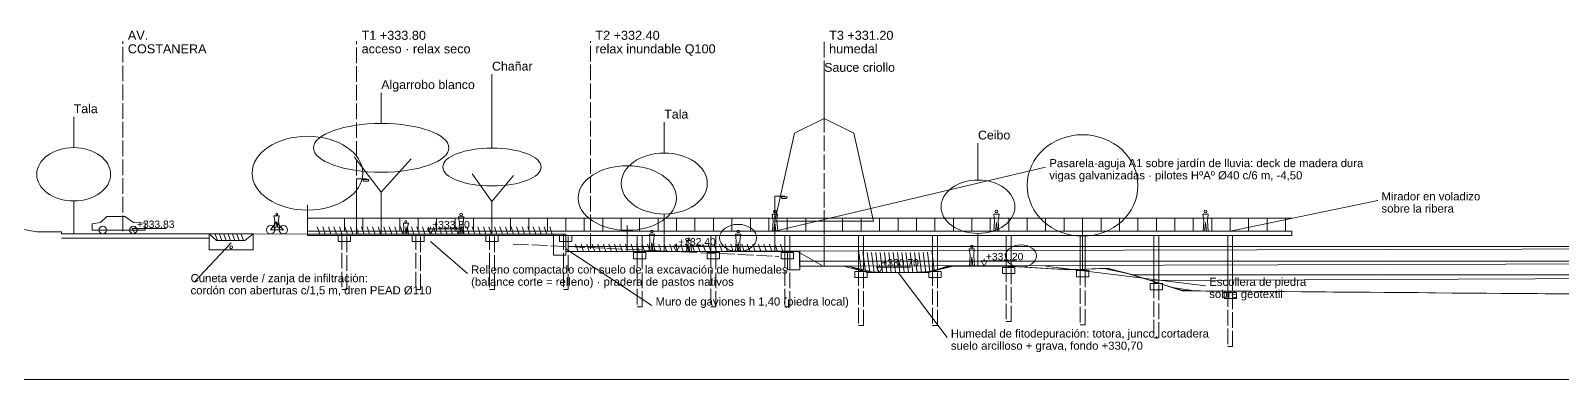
# Model space of a CAD drawing. Header units: metres. Extents: x -1097 to 1588, y -673 to 884.
# Drawn here: x 544.5 to 669, y -463 to -434.7 of the extents above; entities that cross this region are included whole.
import ezdxf

# ---------------------------------------------------------------- set-up
doc = ezdxf.new("R2010")
doc.units = ezdxf.units.M
doc.linetypes.add('DASHED', pattern=[1.524, 1.27, -0.254])
for name, color, linetype, lineweight, plot in [('CORTE-AGUA', 5, 'Continuous', 0, False), ('CORTE-ESTRUCTURA', 30, 'Continuous', 0, False), ('CORTE-TERRENO', 7, 'Continuous', 0, False), ('CORTE-TERRENO_EXIST', 9, 'Continuous', 0, False), ('CORTE-TEXTO', 7, 'Continuous', 0, False), ('CORTE-VEGETACION', 3, 'Continuous', 0, False), ('COTAS', 7, 'Continuous', 0, False), ('SUDS-CUNETA_VERDE', 3, 'Continuous', 0, False), ('SUDS-PASARELA', 30, 'Continuous', 0, False), ('TERRAZAS-GAVIONES', 8, 'Continuous', 0, False), ('VISTA-FIGURAS', 8, 'Continuous', 0, False), ('VISTA-FONDO', 9, 'Continuous', 0, False)]:
    doc.layers.add(name, color=color, linetype=linetype, lineweight=lineweight, plot=plot)
doc.styles.add('ARIAL', font='arial.ttf')

msp = doc.modelspace()

# ---------------------------------------------------------------- linework, layer by layer
at = {"layer": 'CORTE-AGUA'}
for points in [[(669.05, -456.05), (666.97, -456.03), (664.9, -456.01), (662.83, -456), (660.75, -455.98), (658.68, -455.97), (656.6, -455.95), (654.53, -455.93), (652.46, -455.92), (650.38, -455.9), (648.31, -455.88), (646.24, -455.87), (644.16, -455.85), (642.09, -455.83), (640.01, -455.82), (637.94, -455.75), (635.87, -455.07), (633.79, -454.42), (631.72, -454), (629.64, -454.07), (627.57, -454.01), (625.5, -453.89), (623.42, -453.8), (621.35, -453.8), (619.27, -453.8), (617.2, -454.3), (615.13, -454.3), (613.05, -454.3), (610.98, -453.8), (608.91, -453.8), (606.83, -452.6), (604.76, -452.6), (602.68, -452.6), (600.61, -452.6), (598.54, -452.6), (596.46, -452.6), (594.39, -452.6), (592.31, -452.6), (590.24, -452.6), (752, -452.2), (588.17, -452.2), (588.17, -452.2), (752, -452.24)], [(669.38, -456.05), (667.6, -456.04), (665.81, -456.02), (664.03, -456.01), (662.25, -455.99), (660.47, -455.98), (658.69, -455.97), (656.91, -455.95), (655.12, -455.94), (653.34, -455.92), (651.56, -455.91), (649.78, -455.89), (648, -455.88), (646.22, -455.87), (644.43, -455.85), (642.65, -455.84), (640.87, -455.82), (639.09, -455.81), (637.31, -455.54), (635.52, -454.96), (633.74, -454.41), (631.96, -454), (630.18, -454.05), (628.4, -454.06), (626.62, -453.96), (624.83, -453.85), (623.05, -453.8), (621.27, -453.8), (619.49, -453.8), (617.71, -454.23), (615.93, -454.3), (614.14, -454.3), (612.36, -454.25), (610.58, -453.8), (608.8, -453.8), (747.77, -453.4), (607.02, -453.4), (607.02, -453.4), (747.77, -453.42)], [(669.57, -456.05), (668.21, -456.04), (666.85, -456.03), (665.48, -456.02), (664.12, -456.01), (662.76, -456), (661.4, -455.99), (660.03, -455.98), (658.67, -455.97), (657.31, -455.95), (655.95, -455.94), (654.58, -455.93), (653.22, -455.92), (651.86, -455.91), (650.5, -455.9), (649.13, -455.89), (647.77, -455.88), (646.41, -455.87), (645.05, -455.86), (643.68, -455.84), (642.32, -455.83), (640.96, -455.82), (639.6, -455.81), (638.23, -455.8), (636.87, -455.4), (635.51, -454.96), (741.79, -454.5), (634.15, -454.5), (634.15, -454.5), (741.79, -454.52)], [(634.15, -454.5), (741.79, -454.5)]]:
    msp.add_lwpolyline(points, dxfattribs=at)
at = {"layer": 'CORTE-AGUA', "linetype": 'DASHED'}
for points in [[(588.17, -452.2), (752, -452.2)], [(607.02, -453.4), (747.77, -453.4)]]:
    msp.add_lwpolyline(points, dxfattribs=at)
at = {"layer": 'CORTE-ESTRUCTURA'}
msp.add_lwpolyline([(547, -451.51), (559, -451.51)], dxfattribs=at)
for points in [[(569.5, -451.3), (570.5, -451.3), (570.5, -451.8), (569.5, -451.8)], [(575.5, -451.3), (576.5, -451.3), (576.5, -451.8), (575.5, -451.8)], [(581.5, -451.3), (582.5, -451.3), (582.5, -451.8), (581.5, -451.8)], [(587.5, -451.3), (588.5, -451.3), (588.5, -451.8), (587.5, -451.8)], [(593.8, -451.3), (594.2, -451.3), (594.2, -452.6), (593.8, -452.6)], [(599.8, -451.3), (600.2, -451.3), (600.2, -452.6), (599.8, -452.6)], [(605.8, -451.3), (606.2, -451.3), (606.2, -452.6), (605.8, -452.6)], [(611.8, -451.3), (612.2, -451.3), (612.2, -454.13), (611.8, -454.13)], [(617.8, -451.3), (618.2, -451.3), (618.2, -454.13), (617.8, -454.13)], [(623.8, -451.3), (624.2, -451.3), (624.2, -453.8), (623.8, -453.8)], [(629.8, -451.3), (630.2, -451.3), (630.2, -454.06), (629.8, -454.06)], [(635.8, -451.3), (636.2, -451.3), (636.2, -455.12), (635.8, -455.12)], [(641.8, -451.3), (642.2, -451.3), (642.2, -455.83), (641.8, -455.83)], [(593.5, -452.7), (594.5, -452.7), (594.5, -453.2), (593.5, -453.2)], [(599.5, -452.7), (600.5, -452.7), (600.5, -453.2), (599.5, -453.2)], [(605.5, -452.7), (606.5, -452.7), (606.5, -453.2), (605.5, -453.2)], [(611.5, -454.23), (612.5, -454.23), (612.5, -454.73), (611.5, -454.73)], [(617.5, -454.23), (618.5, -454.23), (618.5, -454.73), (617.5, -454.73)], [(623.5, -453.9), (624.5, -453.9), (624.5, -454.4), (623.5, -454.4)], [(629.5, -454.16), (630.5, -454.16), (630.5, -454.66), (629.5, -454.66)], [(635.5, -455.22), (636.5, -455.22), (636.5, -455.72), (635.5, -455.72)], [(641.5, -455.93), (642.5, -455.93), (642.5, -456.43), (641.5, -456.43)]]:
    msp.add_lwpolyline(points, close=True, dxfattribs=at)
at = {"layer": 'CORTE-ESTRUCTURA', "linetype": 'DASHED'}
for points in [[(569.8, -451.2), (569.8, -455.7), (570.2, -455.7), (570.2, -451.2)], [(575.8, -451.2), (575.8, -455.7), (576.2, -455.7), (576.2, -451.2)], [(581.8, -451.2), (581.8, -455.7), (582.2, -455.7), (582.2, -451.2)], [(587.8, -451.2), (587.8, -455.7), (588.2, -455.7), (588.2, -451.2)], [(593.8, -452.6), (593.8, -457.1), (594.2, -457.1), (594.2, -452.6)], [(599.8, -452.6), (599.8, -457.1), (600.2, -457.1), (600.2, -452.6)], [(605.8, -452.6), (605.8, -457.1), (606.2, -457.1), (606.2, -452.6)], [(611.8, -454.13), (611.8, -458.63), (612.2, -458.63), (612.2, -454.13)], [(617.8, -454.13), (617.8, -458.63), (618.2, -458.63), (618.2, -454.13)], [(623.8, -453.8), (623.8, -458.3), (624.2, -458.3), (624.2, -453.8)], [(629.8, -454.06), (629.8, -458.56), (630.2, -458.56), (630.2, -454.06)], [(635.8, -455.12), (635.8, -459.62), (636.2, -459.62), (636.2, -455.12)], [(641.8, -455.83), (641.8, -460.33), (642.2, -460.33), (642.2, -455.83)]]:
    msp.add_lwpolyline(points, dxfattribs=at)
at = {"layer": 'CORTE-TERRENO'}
for points in [[(539.34, -450), (545, -451.01), (547, -451.01), (547, -451.16), (559, -451.16), (562.6, -451.17), (567, -451.2), (588, -451.2), (588, -452.6), (607, -452.6), (607, -453.8), (611, -453.8), (612.5, -454.3), (617.5, -454.3), (619, -453.8), (624, -453.8), (629, -454.1), (631.39, -454), (632.11, -454), (634.11, -454.5), (638.11, -455.8), (687.98, -456.2)], [(539.34, -450), (545, -451.01), (547, -451.01), (547, -451.16), (559, -451.16), (562.6, -451.17), (567, -451.2), (588, -451.2), (588, -452.6), (607, -452.6), (607, -453.8), (611, -453.8), (612.5, -454.3), (617.5, -454.3), (619, -453.8), (624, -453.8), (629, -454.1), (631.39, -454), (632.11, -454), (634.11, -454.5), (638.11, -455.8), (687.98, -456.2)], [(761.69, -463), (480, -463)]]:
    msp.add_lwpolyline(points, dxfattribs=at)
at = {"layer": 'CORTE-TERRENO_EXIST', "linetype": 'DASHED'}
msp.add_lwpolyline([(583.71, -452), (605.32, -453)], dxfattribs=at)
at = {"layer": 'CORTE-TEXTO', "linetype": 'DASHED'}
for points in [[(552, -450.96), (552, -435.5)], [(571, -451), (571, -435.5)], [(590, -452.4), (590, -435.5)], [(609, -453.6), (609, -435.5)]]:
    msp.add_lwpolyline(points, dxfattribs=at)
at = {"layer": 'CORTE-TEXTO'}
for points in [[(605, -450.95), (627, -445.75)], [(642, -450.95), (654, -448.45)], [(560.8, -451.9), (557.8, -455.1)], [(577, -451.8), (580, -454.4)], [(588, -452.4), (595, -457)], [(615, -454.3), (619, -459.6)], [(627, -453.8), (640, -455.4)]]:
    msp.add_lwpolyline(points, dxfattribs=at)
at = {"layer": 'CORTE-VEGETACION'}
for p, q in [((568, -451.2), (567.8, -450.6)), ((568.45, -451.2), (568.25, -450.6)), ((568.9, -451.2), (568.7, -450.6)), ((569.35, -451.2), (569.15, -450.6)), ((569.8, -451.2), (569.6, -450.6)), ((570.25, -451.2), (570.05, -450.6)), ((570.7, -451.2), (570.5, -450.6)), ((571.15, -451.2), (570.95, -450.6)), ((571.6, -451.2), (571.4, -450.6)), ((572.05, -451.2), (571.85, -450.6)), ((572.5, -451.2), (572.3, -450.6)), ((572.95, -451.2), (572.75, -450.6)), ((573.4, -451.2), (573.2, -450.6)), ((573.85, -451.2), (573.65, -450.6)), ((574.3, -451.2), (574.1, -450.6)), ((574.75, -451.2), (574.55, -450.6)), ((575.2, -451.2), (575, -450.6)), ((575.65, -451.2), (575.45, -450.6)), ((576.1, -451.2), (575.9, -450.6)), ((576.55, -451.2), (576.35, -450.6)), ((577, -451.2), (576.8, -450.6)), ((577.45, -451.2), (577.25, -450.6)), ((577.9, -451.2), (577.7, -450.6)), ((578.35, -451.2), (578.15, -450.6)), ((578.8, -451.2), (578.6, -450.6)), ((579.25, -451.2), (579.05, -450.6)), ((579.7, -451.2), (579.5, -450.6)), ((580.15, -451.2), (579.95, -450.6)), ((580.6, -451.2), (580.4, -450.6)), ((581.05, -451.2), (580.85, -450.6)), ((581.5, -451.2), (581.3, -450.6)), ((581.95, -451.2), (581.75, -450.6)), ((582.4, -451.2), (582.2, -450.6)), ((582.85, -451.2), (582.65, -450.6)), ((583.3, -451.2), (583.1, -450.6)), ((583.75, -451.2), (583.55, -450.6)), ((584.2, -451.2), (584, -450.6)), ((584.65, -451.2), (584.45, -450.6)), ((585.1, -451.2), (584.9, -450.6)), ((585.55, -451.2), (585.35, -450.6)), ((586, -451.2), (585.8, -450.6)), ((586.45, -451.2), (586.25, -450.6)), ((586.9, -451.2), (586.7, -450.6)), ((559.7, -451.71), (559.5, -451.21)), ((560.05, -451.71), (559.85, -451.21)), ((560.4, -451.71), (560.2, -451.21)), ((560.75, -451.71), (560.55, -451.21)), ((561.1, -451.71), (560.9, -451.21)), ((561.45, -451.71), (561.25, -451.21)), ((561.8, -451.71), (561.6, -451.21)), ((589, -452.6), (588.8, -452)), ((589.45, -452.6), (589.25, -452)), ((589.9, -452.6), (589.7, -452)), ((590.35, -452.6), (590.15, -452)), ((590.8, -452.6), (590.6, -452)), ((591.25, -452.6), (591.05, -452)), ((591.7, -452.6), (591.5, -452)), ((592.15, -452.6), (591.95, -452)), ((592.6, -452.6), (592.4, -452)), ((593.05, -452.6), (592.85, -452)), ((593.5, -452.6), (593.3, -452)), ((593.95, -452.6), (593.75, -452)), ((594.4, -452.6), (594.2, -452)), ((594.85, -452.6), (594.65, -452)), ((595.3, -452.6), (595.1, -452)), ((595.75, -452.6), (595.55, -452)), ((596.2, -452.6), (596, -452)), ((596.65, -452.6), (596.45, -452)), ((597.1, -452.6), (596.9, -452)), ((597.55, -452.6), (597.35, -452)), ((598, -452.6), (597.8, -452)), ((598.45, -452.6), (598.25, -452)), ((598.9, -452.6), (598.7, -452)), ((599.35, -452.6), (599.15, -452)), ((599.8, -452.6), (599.6, -452)), ((600.25, -452.6), (600.05, -452)), ((600.7, -452.6), (600.5, -452)), ((601.15, -452.6), (600.95, -452)), ((601.6, -452.6), (601.4, -452)), ((602.05, -452.6), (601.85, -452)), ((602.5, -452.6), (602.3, -452)), ((602.95, -452.6), (602.75, -452)), ((603.4, -452.6), (603.2, -452)), ((603.85, -452.6), (603.65, -452)), ((604.3, -452.6), (604.1, -452)), ((604.75, -452.6), (604.55, -452)), ((605.2, -452.6), (605, -452)), ((605.65, -452.6), (605.45, -452)), ((612, -454.13), (611.8, -452.51)), ((612.35, -454.25), (612.15, -452.63)), ((612.7, -454.3), (612.5, -452.68)), ((613.05, -454.3), (612.85, -452.68)), ((613.4, -454.3), (613.2, -452.68)), ((613.75, -454.3), (613.55, -452.68)), ((614.1, -454.3), (613.9, -452.68)), ((614.45, -454.3), (614.25, -452.68)), ((614.8, -454.3), (614.6, -452.68)), ((615.15, -454.3), (614.95, -452.68)), ((615.5, -454.3), (615.3, -452.68)), ((615.85, -454.3), (615.65, -452.68)), ((616.2, -454.3), (616, -452.68)), ((616.55, -454.3), (616.35, -452.68)), ((616.9, -454.3), (616.7, -452.68)), ((617.25, -454.3), (617.05, -452.68)), ((617.6, -454.27), (617.4, -452.65)), ((617.95, -454.15), (617.75, -452.53))]:
    msp.add_line(p, q, dxfattribs=at)
for points in [[(582, -444.2), (582, -438.2)], [(609, -441.8), (609, -438.3)], [(573, -442.2), (573, -439.7)], [(548, -444.16), (548, -441.66)], [(596, -444.6), (596, -442.1)], [(621.5, -446.8), (621.5, -443.8)], [(573, -447.78), (570.8, -444.9)], [(573, -447.78), (575.42, -445.08)], [(582, -448.54), (580.4, -446.3)], [(582, -448.54), (583.76, -446.44)], [(573, -451.2), (573, -447.78)], [(548, -451.16), (548, -448.5)], [(582, -451.2), (582, -448.54)], [(609, -453.8), (609, -449.24)], [(596, -452.6), (596, -449.56)], [(621.5, -453.8), (621.5, -451.14)]]:
    msp.add_lwpolyline(points, dxfattribs=at)
msp.add_lwpolyline([(605, -450.15), (606.6, -443), (609, -441.8), (611.4, -443), (613, -450.15)], close=True, dxfattribs=at)
for centre, major_axis, ratio in [((573, -444.18), (5.5, 0), 0.36), ((548, -446.33), (3, 0), 0.723333), ((582, -445.74), (4, 0), 0.385), ((596, -447.08), (3.5, 0), 0.708571), ((621.5, -448.97), (3, 0), 0.723333), ((602, -451.5), (1.5, 0), 0.733333), ((625, -452.96), (1.25, 0), 0.72)]:
    msp.add_ellipse(centre, major_axis=major_axis, ratio=ratio, dxfattribs=at)
at = {"layer": 'COTAS'}
for points in [[(553, -450.74), (553, -450.56)], [(577, -450.77), (577, -450.59)], [(553, -450.74), (555.52, -450.74)], [(577, -450.77), (579.52, -450.77)], [(597, -452.17), (597, -451.99)], [(597, -452.17), (599.52, -452.17)], [(613.5, -453.87), (613.5, -453.69)], [(613.5, -453.87), (616.02, -453.87)], [(622, -453.37), (622, -453.19)], [(622, -453.37), (624.52, -453.37)]]:
    msp.add_lwpolyline(points, dxfattribs=at)
for points in [[(552.76, -450.74), (553.24, -450.74), (553, -451.17)], [(576.76, -450.77), (577.24, -450.77), (577, -451.2)], [(596.76, -452.17), (597.24, -452.17), (597, -452.6)], [(613.26, -453.87), (613.74, -453.87), (613.5, -454.3)], [(621.76, -453.37), (622.24, -453.37), (622, -453.8)]]:
    msp.add_lwpolyline(points, close=True, dxfattribs=at)
at = {"layer": 'SUDS-CUNETA_VERDE'}
msp.add_lwpolyline([(559, -451.16), (559.6, -451.71), (561.9, -451.71), (562.6, -451.16), (562.6, -452.46), (559, -452.46)], close=True, dxfattribs=at)
msp.add_lwpolyline([(559, -451.16), (559.6, -451.71), (561.9, -451.71), (562.6, -451.16)], dxfattribs=at)
msp.add_circle((560.8, -452.26), 0.12, dxfattribs=at)
at = {"layer": 'SUDS-PASARELA'}
for points in [[(567, -449.9), (647, -449.9)], [(570, -450.95), (570, -449.9)], [(571.5, -450.95), (571.5, -449.9)], [(573, -450.95), (573, -449.9)], [(574.5, -450.95), (574.5, -449.9)], [(576, -450.95), (576, -449.9)], [(577.5, -450.95), (577.5, -449.9)], [(579, -450.95), (579, -449.9)], [(580.5, -450.95), (580.5, -449.9)], [(582, -450.95), (582, -449.9)], [(583.5, -450.95), (583.5, -449.9)], [(585, -450.95), (585, -449.9)], [(586.5, -450.95), (586.5, -449.9)], [(588, -450.95), (588, -449.9)], [(589.5, -450.95), (589.5, -449.9)], [(591, -450.95), (591, -449.9)], [(592.5, -450.95), (592.5, -449.9)], [(594, -450.95), (594, -449.9)], [(595.5, -450.95), (595.5, -449.9)], [(597, -450.95), (597, -449.9)], [(598.5, -450.95), (598.5, -449.9)], [(600, -450.95), (600, -449.9)], [(601.5, -450.95), (601.5, -449.9)], [(603, -450.95), (603, -449.9)], [(604.5, -450.95), (604.5, -449.9)], [(606, -450.95), (606, -449.9)], [(607.5, -450.95), (607.5, -449.9)], [(609, -450.95), (609, -449.9)], [(610.5, -450.95), (610.5, -449.9)], [(612, -450.95), (612, -449.9)], [(613.5, -450.95), (613.5, -449.9)], [(615, -450.95), (615, -449.9)], [(616.5, -450.95), (616.5, -449.9)], [(618, -450.95), (618, -449.9)], [(619.5, -450.95), (619.5, -449.9)], [(621, -450.95), (621, -449.9)], [(622.5, -450.95), (622.5, -449.9)], [(624, -450.95), (624, -449.9)], [(625.5, -450.95), (625.5, -449.9)], [(627, -450.95), (627, -449.9)], [(628.5, -450.95), (628.5, -449.9)], [(630, -450.95), (630, -449.9)], [(631.5, -450.95), (631.5, -449.9)], [(633, -450.95), (633, -449.9)], [(634.5, -450.95), (634.5, -449.9)], [(636, -450.95), (636, -449.9)], [(637.5, -450.95), (637.5, -449.9)], [(639, -450.95), (639, -449.9)], [(640.5, -450.95), (640.5, -449.9)], [(642, -450.95), (642, -449.9)], [(643.5, -450.95), (643.5, -449.9)], [(645, -450.95), (645, -449.9)], [(646.5, -450.95), (646.5, -449.9)]]:
    msp.add_lwpolyline(points, dxfattribs=at)
msp.add_lwpolyline([(567, -450.95), (647, -450.95), (647, -451.3), (567, -451.3)], close=True, dxfattribs=at)
at = {"layer": 'TERRAZAS-GAVIONES'}
for points in [[(587.01, -452.9), (588.01, -452.9), (588.01, -451.2), (587.01, -451.2)], [(606.01, -454.1), (607.01, -454.1), (607.01, -452.6), (606.01, -452.6)]]:
    msp.add_lwpolyline(points, close=True, dxfattribs=at)
for points in [[(587.01, -452.9), (588.01, -452.9), (588.01, -451.2), (587.01, -451.2), (587.01, -452.9)], [(606.01, -454.1), (607.01, -454.1), (607.01, -452.6), (606.01, -452.6), (606.01, -454.1)]]:
    msp.add_lwpolyline(points, dxfattribs=at)
at = {"layer": 'VISTA-FIGURAS'}
for points in [[(571, -451.2), (571, -446.7), (571.8, -446.7)], [(605, -452.6), (605, -448.1), (605.8, -448.1)], [(564, -450.84), (564.45, -450.23), (565.05, -450.84), (564.5, -450.84), (564, -450.84)]]:
    msp.add_lwpolyline(points, dxfattribs=at)
for points in [[(571.5, -446.75), (572, -446.75), (571.95, -446.9), (571.55, -446.9)], [(605.5, -448.15), (606, -448.15), (605.95, -448.3), (605.55, -448.3)], [(549.5, -450.86), (553.8, -450.86), (553.8, -450.31), (552.85, -450.26), (552.17, -449.76), (550.7, -449.76), (550.19, -450.26), (549.5, -450.36)], [(564.28, -449.7), (564.7, -449.7), (564.66, -450.08), (564.72, -450.68), (564.58, -450.68), (564.5, -450.18), (564.42, -450.68), (564.3, -450.68), (564.36, -450.08)], [(575.22, -450.3), (574.8, -450.3), (574.84, -450.65), (574.78, -451.2), (574.92, -451.2), (575, -450.74), (575.08, -451.2), (575.2, -451.2), (575.14, -450.65)], [(579.28, -449.79), (579.7, -449.79), (579.66, -450.34), (579.72, -451.2), (579.58, -451.2), (579.5, -450.48), (579.42, -451.2), (579.3, -451.2), (579.36, -450.34)], [(604.78, -449.56), (605.2, -449.56), (605.16, -450.1), (605.22, -450.95), (605.08, -450.95), (605, -450.24), (604.92, -450.95), (604.8, -450.95), (604.86, -450.1)], [(623.22, -449.56), (622.8, -449.56), (622.84, -450.1), (622.78, -450.95), (622.92, -450.95), (623, -450.24), (623.08, -450.95), (623.2, -450.95), (623.14, -450.1)], [(639.78, -449.56), (640.2, -449.56), (640.16, -450.1), (640.22, -450.95), (640.08, -450.95), (640, -450.24), (639.92, -450.95), (639.8, -450.95), (639.86, -450.1)], [(595.22, -451.19), (594.8, -451.19), (594.84, -451.74), (594.78, -452.6), (594.92, -452.6), (595, -451.88), (595.08, -452.6), (595.2, -452.6), (595.14, -451.74)], [(597.78, -451.7), (598.2, -451.7), (598.16, -452.05), (598.22, -452.6), (598.08, -452.6), (598, -452.14), (597.92, -452.6), (597.8, -452.6), (597.86, -452.05)], [(602.22, -451.19), (601.8, -451.19), (601.84, -451.74), (601.78, -452.6), (601.92, -452.6), (602, -451.88), (602.08, -452.6), (602.2, -452.6), (602.14, -451.74)], [(620.78, -452.39), (621.2, -452.39), (621.16, -452.94), (621.22, -453.8), (621.08, -453.8), (621, -453.08), (620.92, -453.8), (620.8, -453.8), (620.86, -452.94)]]:
    msp.add_lwpolyline(points, close=True, dxfattribs=at)
for centre, radius in [((605, -449.36), 0.111), ((623, -449.36), 0.111), ((640, -449.36), 0.111), ((550.36, -450.86), 0.3), ((552.85, -450.86), 0.3), ((564, -450.84), 0.34), ((564.5, -449.56), 0.078), ((565.05, -450.84), 0.34), ((575, -450.17), 0.0715), ((579.5, -449.59), 0.112), ((595, -450.99), 0.112), ((598, -451.57), 0.0715), ((602, -450.99), 0.112), ((621, -452.19), 0.112)]:
    msp.add_circle(centre, radius, dxfattribs=at)
at = {"layer": 'VISTA-FONDO'}
for points in [[(567, -451.2), (567, -448.8)], [(593, -452.6), (593, -450.5)], [(630, -454.06), (630, -450.76)]]:
    msp.add_lwpolyline(points, dxfattribs=at)
for centre, major_axis, ratio in [((630, -447.24), (4.5, 0), 0.916667), ((567, -446.24), (4.5, 0), 0.666667), ((593, -448.26), (4, 0), 0.65625)]:
    msp.add_ellipse(centre, major_axis=major_axis, ratio=ratio, dxfattribs=at)

# ---------------------------------------------------------------- texts
at = {"layer": 'CORTE-TEXTO', "style": 'ARIAL'}
for s, height, p in [('AV.', 0.736, (552.4, -435.4)), ('T1 +333.80', 0.736, (571.4, -435.4)), ('acceso · relax seco', 0.7362, (571.4, -436.5)), ('T2 +332.40', 0.736, (590.4, -435.4)), ('relax inundable Q100', 0.7362, (590.4, -436.5)), ('T3 +331.20', 0.736, (609.4, -435.4)), ('humedal', 0.736, (609.4, -436.5)), ('COSTANERA', 0.736, (552.4, -436.5)), ('Chañar', 0.72, (582, -437.9)), ('Sauce criollo', 0.72, (609, -438)), ('Algarrobo blanco', 0.72, (573, -439.4)), ('Tala', 0.72, (548, -441.36)), ('Tala', 0.72, (596, -441.8)), ('Ceibo', 0.72, (621.5, -443.5)), ('Pasarela-aguja A1 sobre jardín de lluvia: deck de madera dura', 0.6587, (627.3, -445.75)), ('vigas galvanizadas · pilotes HºAº Ø40 c/6 m, -4,50', 0.6587, (627.3, -446.74)), ('Mirador en voladizo', 0.6587, (654.3, -448.45)), ('sobre la ribera', 0.6587, (654.3, -449.44)), ('Cuneta verde / zanja de infiltración:', 0.6587, (557.5, -455.1)), ('Relleno compactado con suelo de la excavación de humedales', 0.6587, (580.3, -454.4)), ('cordón con aberturas c/1,5 m, dren PEAD Ø110', 0.6587, (557.5, -456.09)), ('(balance corte = relleno) · pradera de pastos nativos', 0.6587, (580.3, -455.39)), ('Escollera de piedra', 0.6587, (640.3, -455.4)), ('Muro de gaviones h 1,40 (piedra local)', 0.6587, (595.3, -457)), ('sobre geotextil', 0.6587, (640.3, -456.39)), ('Humedal de fitodepuración: totora, junco, cortadera', 0.6587, (619.3, -459.6)), ('suelo arcilloso + grava, fondo +330,70', 0.6587, (619.3, -460.59))]:
    msp.add_text(s, height=height, dxfattribs=at).set_placement(p)
at = {"layer": 'COTAS', "style": 'ARIAL'}
for s, p in [('+333.83', (553.14, -450.69)), ('+333.80', (577.14, -450.72)), ('+332.40', (597.14, -452.12)), ('+331.20', (622.14, -453.32)), ('+330.70', (613.64, -453.82))]:
    msp.add_text(s, height=0.6, dxfattribs=at).set_placement(p)

doc.saveas('drawing.dxf')
